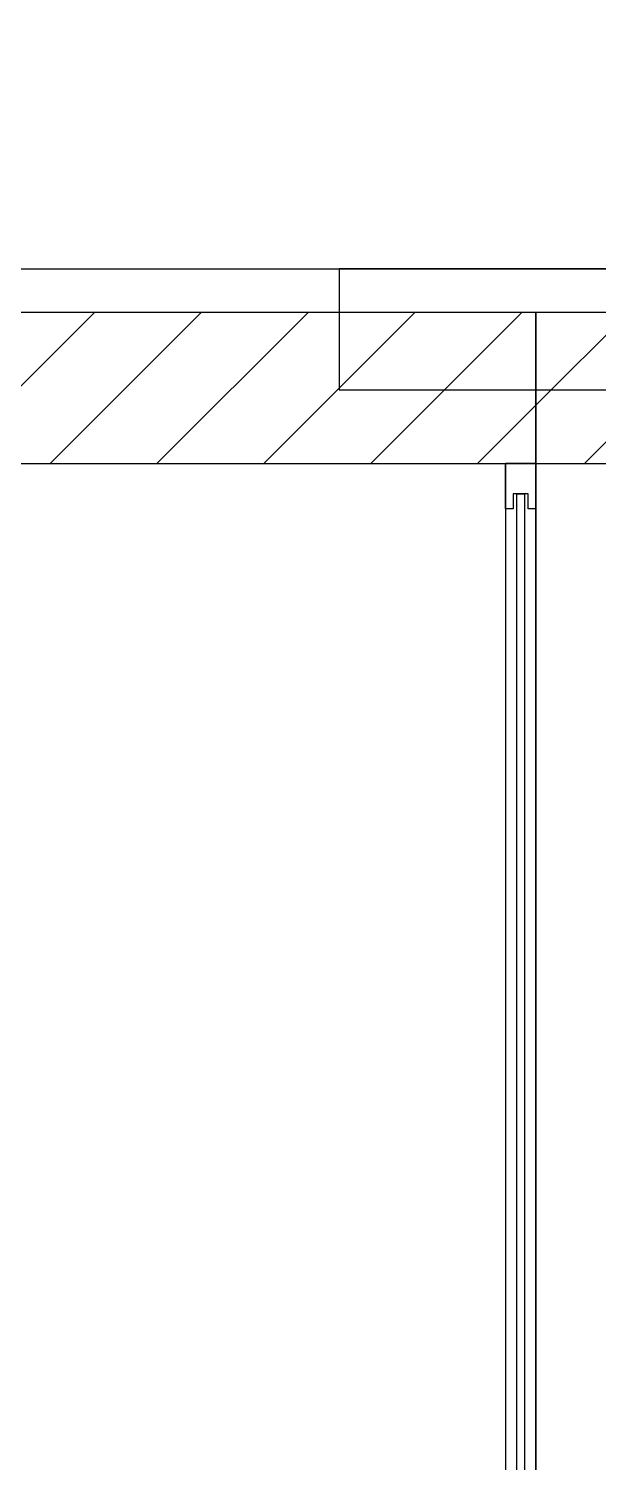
# Model space of a CAD drawing. Header units: millimetres. Extents: x 346859 to 753976, y -86090 to 5333.
# Drawn here: x 432510 to 432887, y -20782 to -19833 of the extents above; entities that cross this region are included whole.
import ezdxf

# ---------------------------------------------------------------- set-up
doc = ezdxf.new("R2010")
doc.units = ezdxf.units.MM
doc.header["$LTSCALE"] = 60
for name, color, linetype in [('03-WAL NEW', 3, 'Continuous'), ('2CONTINUOUS', 2, 'Continuous'), ('3.기호.계단선', 30, 'Continuous'), ('ac-wall-fin', 3, 'Continuous'), ('CO-BATH', 6, 'Continuous'), ('HAT', 8, 'Continuous')]:
    doc.layers.add(name, color=color, linetype=linetype)
pattern_1 = [(45, (25800, 37441.25), (-35.355339, 35.355339), [])]

# ---------------------------------------------------------------- blocks, each defined once
blk = doc.blocks.new('VUSAUSEH')
at = {"layer": '2CONTINUOUS'}
blk.add_lwpolyline([(406040.21, 32517.16), (406040.21, 35415.16), (407670.21, 35415.16), (407670.21, 35615.16), (406105.21, 35615.16), (406105.21, 37185.16), (408375.21, 37185.16), (408375.21, 35415.16), (408682.21, 35415.16), (408682.21, 38430.16), (408582.21, 38430.16), (408582.21, 37285.16), (407322.21, 37285.16), (407322.21, 38430.16), (405147.21, 38430.16), (405147.21, 38325.16), (405978.21, 38325.16), (405978.21, 36495.16), (404927.21, 36495.16), (404927.21, 36200.16), (405840.21, 36200.16), (405840.21, 31122.16)], dxfattribs=at)
blk.add_lwpolyline([(406915.21, 37105.16), (407585.21, 37105.16), (407585.21, 37185.16), (406915.21, 37185.16)], close=True, dxfattribs=at)
blk = doc.blocks.new('cjswjdeh')
at = {"layer": '03-WAL NEW'}
h = blk.add_hatch(dxfattribs=at)
h.set_pattern_fill('_USER', color=256, scale=50, angle=45, pattern_type=0)
h.set_pattern_definition(pattern_1)
h.paths.add_polyline_path([(432845.21, 37056.41), (432845.21, 37106.41), (432715.21, 37106.41), (432715.21, 37156.41), (432245.21, 37156.41), (432245.21, 37056.41)])
h.paths.add_polyline_path([(432845.21, 37106.41), (432845.21, 37156.41), (432715.21, 37156.41), (432715.21, 37106.41)])
h.paths.add_polyline_path([(433040.4, 37326.1), (433250.02, 37326.1), (433250.02, 37179.13), (433040.4, 37179.13)], flags=9)
h.paths.add_polyline_path([(432440.4, 37326.1), (432650.02, 37326.1), (432650.02, 37179.13), (432440.4, 37179.13)], flags=9)
h.paths.add_polyline_path([(433040.4, 37326.1), (433250.02, 37326.1), (433250.02, 37179.13), (433040.4, 37179.13)], flags=9)
h.paths.add_polyline_path([(432440.4, 37326.1), (432650.02, 37326.1), (432650.02, 37179.13), (432440.4, 37179.13)], flags=9)
at = {"layer": 'HAT', "transparency": 33554687}
h = blk.add_hatch(dxfattribs=at)
h.set_pattern_fill('_USER', color=8, scale=50, angle=45, pattern_type=0)
h.set_pattern_definition(pattern_1)
h.paths.add_polyline_path([(432845.21, 37106.41), (433385.21, 37106.41), (433385.21, 37156.41), (432845.21, 37156.41)])
h.paths.add_polyline_path([(432845.21, 37106.41), (432845.21, 37056.41), (433445.21, 37056.41), (433445.21, 37156.41), (433385.21, 37156.41), (433385.21, 37106.41)])
h.paths.add_polyline_path([(434145.21, 37056.41), (434145.21, 37156.41), (434045.21, 37156.41), (434045.21, 37056.41)])
h.paths.add_polyline_path([(433640.4, 37326.1), (433850.02, 37326.1), (433850.02, 37179.13), (433640.4, 37179.13)], flags=9)
h.paths.add_polyline_path([(433040.4, 37326.1), (433250.02, 37326.1), (433250.02, 37179.13), (433040.4, 37179.13)], flags=9)
at = {"layer": '03-WAL NEW'}
blk.add_lwpolyline([(432245.21, 37056.41), (432845.21, 37056.41), (432845.21, 37156.41), (432245.21, 37156.41)], close=True, dxfattribs=at)
blk.add_lwpolyline([(434145.21, 37156.41), (432845.21, 37156.41), (432845.21, 37056.41), (434145.21, 37056.41), (434145.21, 37156.41)], dxfattribs=at)
at = {"layer": '3.기호.계단선', "color": 8}
blk.add_line((432845.21, 37056.41), (432845.21, 35646.41), dxfattribs=at)
at = {"layer": 'ac-wall-fin', "color": 8}
blk.add_lwpolyline([(434145.21, 35615.16), (434145.21, 37156.41), (431935.21, 37156.41), (431935.21, 35646.41), (433470.21, 35646.41)], dxfattribs=at)
at = {"layer": 'CO-BATH', "color": 8}
for points in [[(432825.21, 37056.41), (432825.21, 35646.41), (432845.21, 35646.41), (432845.21, 37056.41)], [(432845.21, 37056.41), (432845.21, 37026.41), (432840.21, 37026.41), (432840.21, 37036.41), (432830.21, 37036.41), (432830.21, 37026.41), (432825.21, 37026.41), (432825.21, 37056.41)], [(432837.71, 37036.41), (432837.71, 36276.41), (432832.71, 36276.41), (432832.71, 37036.41)]]:
    blk.add_lwpolyline(points, close=True, dxfattribs=at)
blk.add_blockref('VUSAUSEH', (25800, 0))

msp = doc.modelspace()

# ---------------------------------------------------------------- block references
msp.add_blockref('cjswjdeh', (0, -57177.6))

doc.saveas('drawing.dxf')
